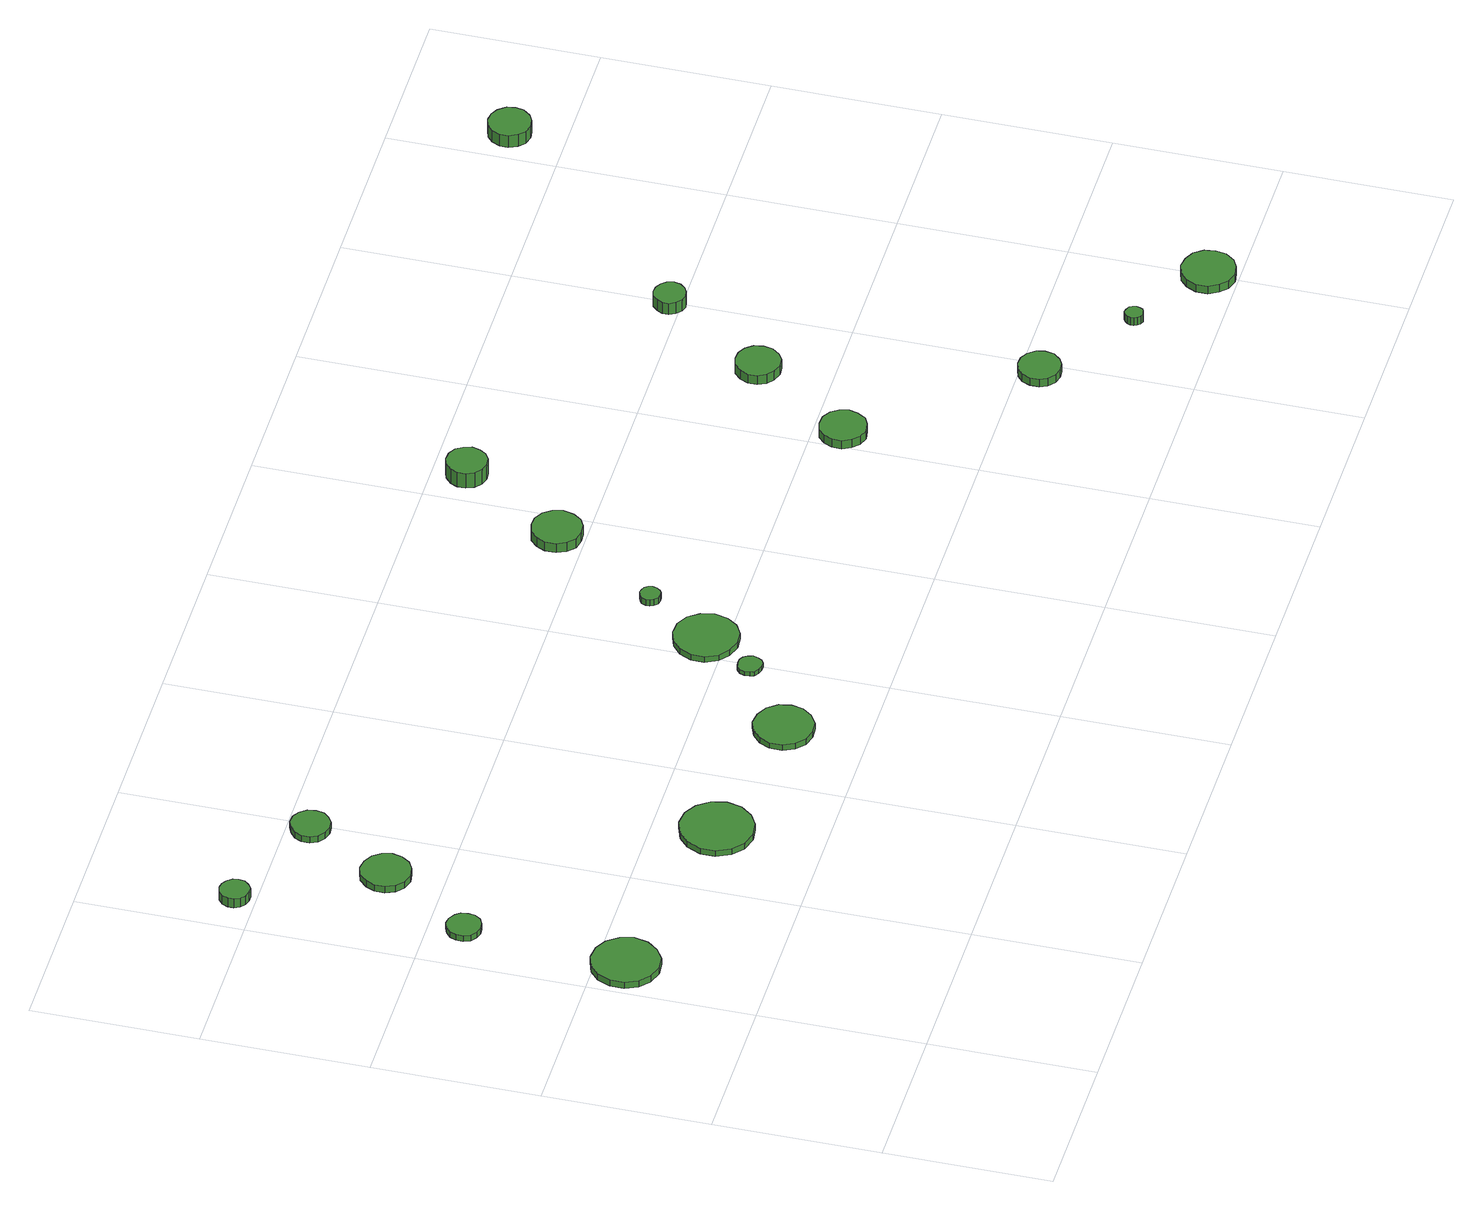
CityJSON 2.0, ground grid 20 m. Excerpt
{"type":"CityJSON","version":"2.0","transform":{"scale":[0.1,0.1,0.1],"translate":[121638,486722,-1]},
"CityObjects":{
"tree1":{"type":"SolitaryVegetationObject","attributes":{"function":"something"},"geometry":[{"type":"MultiSurface","lod":"1","boundaries":[[[0,1,2,3,4,5,6,7,8,9,10,11,12,13,14]],[[15,16,17,18,19,20,21,22,23,24,25,26,27,28,29]],[[0,29,28,1]],[[1,28,27,2]],[[2,27,26,3]],[[3,26,25,4]],[[4,25,24,5]],[[5,24,23,6]],[[6,23,22,7]],[[7,22,21,8]],[[8,21,20,9]],[[9,20,19,10]],[[10,19,18,11]],[[11,18,17,12]],[[12,17,16,13]],[[13,16,15,14]],[[14,15,29,0]]]}]},
"tree2":{"type":"SolitaryVegetationObject","attributes":{"function":"something"},"geometry":[{"type":"MultiSurface","lod":"1","boundaries":[[[30,31,32,33,34,35,36,37,38,39,40,41,42,43,44]],[[45,46,47,48,49,50,51,52,53,54,55,56,57,58,59]],[[30,59,58,31]],[[31,58,57,32]],[[32,57,56,33]],[[33,56,55,34]],[[34,55,54,35]],[[35,54,53,36]],[[36,53,52,37]],[[37,52,51,38]],[[38,51,50,39]],[[39,50,49,40]],[[40,49,48,41]],[[41,48,47,42]],[[42,47,46,43]],[[43,46,45,44]],[[44,45,59,30]]]}]},
"tree3":{"type":"SolitaryVegetationObject","attributes":{"function":"something"},"geometry":[{"type":"MultiSurface","lod":"1","boundaries":[[[60,61,62,63,64,65,66,67,68,69,70,71,72,73,74]],[[75,76,77,78,79,80,81,82,83,84,85,86,87,88,89]],[[60,89,88,61]],[[61,88,87,62]],[[62,87,86,63]],[[63,86,85,64]],[[64,85,84,65]],[[65,84,83,66]],[[66,83,82,67]],[[67,82,81,68]],[[68,81,80,69]],[[69,80,79,70]],[[70,79,78,71]],[[71,78,77,72]],[[72,77,76,73]],[[73,76,75,74]],[[74,75,89,60]]]}]},
"tree4":{"type":"SolitaryVegetationObject","attributes":{"function":"something"},"geometry":[{"type":"MultiSurface","lod":"1","boundaries":[[[90,91,92,93,94,95,96,97,98,99,100,101,102,103,104]],[[105,106,107,108,109,110,111,112,113,114,115,116,117,118,119]],[[90,119,118,91]],[[91,118,117,92]],[[92,117,116,93]],[[93,116,115,94]],[[94,115,114,95]],[[95,114,113,96]],[[96,113,112,97]],[[97,112,111,98]],[[98,111,110,99]],[[99,110,109,100]],[[100,109,108,101]],[[101,108,107,102]],[[102,107,106,103]],[[103,106,105,104]],[[104,105,119,90]]]}]},
"tree5":{"type":"SolitaryVegetationObject","attributes":{"function":"something"},"geometry":[{"type":"MultiSurface","lod":"1","boundaries":[[[120,121,122,123,124,125,126,127,128,129,130,131,132,133,134]],[[135,136,137,138,139,140,141,142,143,144,145,146,147,148,149]],[[120,149,148,121]],[[121,148,147,122]],[[122,147,146,123]],[[123,146,145,124]],[[124,145,144,125]],[[125,144,143,126]],[[126,143,142,127]],[[127,142,141,128]],[[128,141,140,129]],[[129,140,139,130]],[[130,139,138,131]],[[131,138,137,132]],[[132,137,136,133]],[[133,136,135,134]],[[134,135,149,120]]]}]},
"tree6":{"type":"SolitaryVegetationObject","attributes":{"function":"something"},"geometry":[{"type":"MultiSurface","lod":"1","boundaries":[[[150,151,152,153,154,155,156,157,158,159,160,161,162,163,164]],[[165,166,167,168,169,170,171,172,173,174,175,176,177,178,179]],[[150,179,178,151]],[[151,178,177,152]],[[152,177,176,153]],[[153,176,175,154]],[[154,175,174,155]],[[155,174,173,156]],[[156,173,172,157]],[[157,172,171,158]],[[158,171,170,159]],[[159,170,169,160]],[[160,169,168,161]],[[161,168,167,162]],[[162,167,166,163]],[[163,166,165,164]],[[164,165,179,150]]]}]},
"tree7":{"type":"SolitaryVegetationObject","attributes":{"function":"something"},"geometry":[{"type":"MultiSurface","lod":"1","boundaries":[[[180,181,182,183,184,185,186,187,188,189,190,191,192,193,194]],[[195,196,197,198,199,200,201,202,203,204,205,206,207,208,209]],[[180,209,208,181]],[[181,208,207,182]],[[182,207,206,183]],[[183,206,205,184]],[[184,205,204,185]],[[185,204,203,186]],[[186,203,202,187]],[[187,202,201,188]],[[188,201,200,189]],[[189,200,199,190]],[[190,199,198,191]],[[191,198,197,192]],[[192,197,196,193]],[[193,196,195,194]],[[194,195,209,180]]]}]},
"tree8":{"type":"SolitaryVegetationObject","attributes":{"function":"something"},"geometry":[{"type":"MultiSurface","lod":"1","boundaries":[[[210,211,212,213,214,215,216,217,218,219,220,221,222,223,224]],[[225,226,227,228,229,230,231,232,233,234,235,236,237,238,239]],[[210,239,238,211]],[[211,238,237,212]],[[212,237,236,213]],[[213,236,235,214]],[[214,235,234,215]],[[215,234,233,216]],[[216,233,232,217]],[[217,232,231,218]],[[218,231,230,219]],[[219,230,229,220]],[[220,229,228,221]],[[221,228,227,222]],[[222,227,226,223]],[[223,226,225,224]],[[224,225,239,210]]]}]},
"tree9":{"type":"SolitaryVegetationObject","attributes":{"function":"something"},"geometry":[{"type":"MultiSurface","lod":"1","boundaries":[[[240,241,242,243,244,245,246,247,248,249,250,251,252,253,254]],[[255,256,257,258,259,260,261,262,263,264,265,266,267,268,269]],[[240,269,268,241]],[[241,268,267,242]],[[242,267,266,243]],[[243,266,265,244]],[[244,265,264,245]],[[245,264,263,246]],[[246,263,262,247]],[[247,262,261,248]],[[248,261,260,249]],[[249,260,259,250]],[[250,259,258,251]],[[251,258,257,252]],[[252,257,256,253]],[[253,256,255,254]],[[254,255,269,240]]]}]},
"tree10":{"type":"SolitaryVegetationObject","attributes":{"function":"something"},"geometry":[{"type":"MultiSurface","lod":"1","boundaries":[[[270,271,272,273,274,275,276,277,278,279,280,281,282,283,284]],[[285,286,287,288,289,290,291,292,293,294,295,296,297,298,299]],[[270,299,298,271]],[[271,298,297,272]],[[272,297,296,273]],[[273,296,295,274]],[[274,295,294,275]],[[275,294,293,276]],[[276,293,292,277]],[[277,292,291,278]],[[278,291,290,279]],[[279,290,289,280]],[[280,289,288,281]],[[281,288,287,282]],[[282,287,286,283]],[[283,286,285,284]],[[284,285,299,270]]]}]},
"tree11":{"type":"SolitaryVegetationObject","attributes":{"function":"something"},"geometry":[{"type":"MultiSurface","lod":"1","boundaries":[[[300,301,302,303,304,305,306,307,308,309,310,311,312,313,314]],[[315,316,317,318,319,320,321,322,323,324,325,326,327,328,329]],[[300,329,328,301]],[[301,328,327,302]],[[302,327,326,303]],[[303,326,325,304]],[[304,325,324,305]],[[305,324,323,306]],[[306,323,322,307]],[[307,322,321,308]],[[308,321,320,309]],[[309,320,319,310]],[[310,319,318,311]],[[311,318,317,312]],[[312,317,316,313]],[[313,316,315,314]],[[314,315,329,300]]]}]},
"tree12":{"type":"SolitaryVegetationObject","attributes":{"function":"something"},"geometry":[{"type":"MultiSurface","lod":"1","boundaries":[[[330,331,332,333,334,335,336,337,338,339,340,341,342,343,344]],[[345,346,347,348,349,350,351,352,353,354,355,356,357,358,359]],[[330,359,358,331]],[[331,358,357,332]],[[332,357,356,333]],[[333,356,355,334]],[[334,355,354,335]],[[335,354,353,336]],[[336,353,352,337]],[[337,352,351,338]],[[338,351,350,339]],[[339,350,349,340]],[[340,349,348,341]],[[341,348,347,342]],[[342,347,346,343]],[[343,346,345,344]],[[344,345,359,330]]]}]},
"tree13":{"type":"SolitaryVegetationObject","attributes":{"function":"something"},"geometry":[{"type":"MultiSurface","lod":"1","boundaries":[[[360,361,362,363,364,365,366,367,368,369,370,371,372,373,374]],[[375,376,377,378,379,380,381,382,383,384,385,386,387,388,389]],[[360,389,388,361]],[[361,388,387,362]],[[362,387,386,363]],[[363,386,385,364]],[[364,385,384,365]],[[365,384,383,366]],[[366,383,382,367]],[[367,382,381,368]],[[368,381,380,369]],[[369,380,379,370]],[[370,379,378,371]],[[371,378,377,372]],[[372,377,376,373]],[[373,376,375,374]],[[374,375,389,360]]]}]},
"tree14":{"type":"SolitaryVegetationObject","attributes":{"function":"something"},"geometry":[{"type":"MultiSurface","lod":"1","boundaries":[[[390,391,392,393,394,395,396,397,398,399,400,401,402,403,404]],[[405,406,407,408,409,410,411,412,413,414,415,416,417,418,419]],[[390,419,418,391]],[[391,418,417,392]],[[392,417,416,393]],[[393,416,415,394]],[[394,415,414,395]],[[395,414,413,396]],[[396,413,412,397]],[[397,412,411,398]],[[398,411,410,399]],[[399,410,409,400]],[[400,409,408,401]],[[401,408,407,402]],[[402,407,406,403]],[[403,406,405,404]],[[404,405,419,390]]]}]},
"tree15":{"type":"SolitaryVegetationObject","attributes":{"function":"something"},"geometry":[{"type":"MultiSurface","lod":"1","boundaries":[[[420,421,422,423,424,425,426,427,428,429,430,431,432,433,434]],[[435,436,437,438,439,440,441,442,443,444,445,446,447,448,449]],[[420,449,448,421]],[[421,448,447,422]],[[422,447,446,423]],[[423,446,445,424]],[[424,445,444,425]],[[425,444,443,426]],[[426,443,442,427]],[[427,442,441,428]],[[428,441,440,429]],[[429,440,439,430]],[[430,439,438,431]],[[431,438,437,432]],[[432,437,436,433]],[[433,436,435,434]],[[434,435,449,420]]]}]},
"tree16":{"type":"SolitaryVegetationObject","attributes":{"function":"something"},"geometry":[{"type":"MultiSurface","lod":"1","boundaries":[[[450,451,452,453,454,455,456,457,458,459,460,461,462,463,464]],[[465,466,467,468,469,470,471,472,473,474,475,476,477,478,479]],[[450,479,478,451]],[[451,478,477,452]],[[452,477,476,453]],[[453,476,475,454]],[[454,475,474,455]],[[455,474,473,456]],[[456,473,472,457]],[[457,472,471,458]],[[458,471,470,459]],[[459,470,469,460]],[[460,469,468,461]],[[461,468,467,462]],[[462,467,466,463]],[[463,466,465,464]],[[464,465,479,450]]]}]},
"tree17":{"type":"SolitaryVegetationObject","attributes":{"function":"something"},"geometry":[{"type":"MultiSurface","lod":"1","boundaries":[[[480,481,482,483,484,485,486,487,488,489,490,491,492,493,494]],[[495,496,497,498,499,500,501,502,503,504,505,506,507,508,509]],[[480,509,508,481]],[[481,508,507,482]],[[482,507,506,483]],[[483,506,505,484]],[[484,505,504,485]],[[485,504,503,486]],[[486,503,502,487]],[[487,502,501,488]],[[488,501,500,489]],[[489,500,499,490]],[[490,499,498,491]],[[491,498,497,492]],[[492,497,496,493]],[[493,496,495,494]],[[494,495,509,480]]]}]},
"tree18":{"type":"SolitaryVegetationObject","attributes":{"function":"something"},"geometry":[{"type":"MultiSurface","lod":"1","boundaries":[[[510,511,512,513,514,515,516,517,518,519,520,521,522,523,524]],[[525,526,527,528,529,530,531,532,533,534,535,536,537,538,539]],[[510,539,538,511]],[[511,538,537,512]],[[512,537,536,513]],[[513,536,535,514]],[[514,535,534,515]],[[515,534,533,516]],[[516,533,532,517]],[[517,532,531,518]],[[518,531,530,519]],[[519,530,529,520]],[[520,529,528,521]],[[521,528,527,522]],[[522,527,526,523]],[[523,526,525,524]],[[524,525,539,510]]]}]},
"tree19":{"type":"SolitaryVegetationObject","attributes":{"function":"something"}},
"tree20":{"type":"SolitaryVegetationObject","attributes":{"function":"something"}},
"tree21":{"type":"SolitaryVegetationObject","attributes":{"function":"something"},"geometry":[{"type":"MultiSurface","lod":"1","boundaries":[[[540,541,542,543,544,545,546,547,548,549,550,551,552,553,554]],[[555,556,557,558,559,560,561,562,563,564,565,566,567,568,569]],[[540,569,568,541]],[[541,568,567,542]],[[542,567,566,543]],[[543,566,565,544]],[[544,565,564,545]],[[545,564,563,546]],[[546,563,562,547]],[[547,562,561,548]],[[548,561,560,549]],[[549,560,559,550]],[[550,559,558,551]],[[551,558,557,552]],[[552,557,556,553]],[[553,556,555,554]],[[554,555,569,540]]]}]}
},
"vertices":[
[89,366,16],[85,382,16],[75,396,16],[61,404,16],[44,406,16],[28,401,16],[16,390,16],[9,374,16],[9,357,16],[16,342,16],[28,331,16],[44,325,16],[61,327,16],[75,336,16],[85,349,16],[85,349,7],[75,336,7],[61,327,7],[44,325,7],[28,331,7],[16,342,7],[9,357,7],[9,374,7],[16,390,7],[28,401,7],[44,406,7],[61,404,7],[75,396,7],[85,382,7],[89,366,7],
[84,559,15],[83,568,15],[78,574,15],[70,579,15],[62,580,15],[54,577,15],[47,571,15],[44,564,15],[44,555,15],[47,547,15],[54,542,15],[62,539,15],[70,540,15],[78,544,15],[83,551,15],[83,551,7],[78,544,7],[70,540,7],[62,539,7],[54,542,7],[47,547,7],[44,555,7],[44,564,7],[47,571,7],[54,577,7],[62,580,7],[70,579,7],[78,574,7],[83,568,7],[84,559,7],
[71,825,20],[70,832,20],[65,838,20],[59,842,20],[52,843,20],[45,841,20],[39,836,20],[36,829,20],[36,822,20],[39,815,20],[45,810,20],[52,808,20],[59,808,20],[65,812,20],[70,818,20],[70,818,7],[65,812,7],[59,808,7],[52,808,7],[45,810,7],[39,815,7],[36,822,7],[36,829,7],[39,836,7],[45,841,7],[52,843,7],[59,842,7],[65,838,7],[70,832,7],[71,825,7],
[164,669,16],[161,681,16],[154,691,16],[143,697,16],[131,699,16],[119,695,16],[110,686,16],[105,675,16],[105,663,16],[110,651,16],[119,643,16],[131,639,16],[143,641,16],[154,647,16],[161,657,16],[161,657,7],[154,647,7],[143,641,7],[131,639,7],[119,643,7],[110,651,7],[105,663,7],[105,675,7],[110,686,7],[119,695,7],[131,699,7],[143,697,7],[154,691,7],[161,681,7],[164,669,7],
[348,325,16],[344,343,16],[333,358,16],[318,367,16],[300,369,16],[282,363,16],[269,351,16],[261,334,16],[261,316,16],[269,299,16],[282,287,16],[300,282,16],[318,284,16],[333,293,16],[344,307,16],[344,307,8],[333,293,8],[318,284,8],[300,282,8],[282,287,8],[269,299,8],[261,316,8],[261,334,8],[269,351,8],[282,363,8],[300,369,8],[318,367,8],[333,358,8],[344,343,8],[348,325,8],
[215,772,17],[213,782,17],[207,790,17],[199,795,17],[189,796,17],[180,792,17],[172,786,17],[168,777,17],[168,767,17],[172,758,17],[180,752,17],[189,749,17],[199,750,17],[207,755,17],[213,762,17],[213,762,8],[207,755,8],[199,750,8],[189,749,8],[180,752,8],[172,758,8],[168,767,8],[168,777,8],[172,786,8],[180,792,8],[189,796,8],[199,795,8],[207,790,8],[213,782,8],[215,772,8],
[532,297,17],[529,312,17],[520,324,17],[507,331,17],[492,333,17],[478,328,17],[467,318,17],[461,305,17],[461,290,17],[467,276,17],[478,266,17],[492,262,17],[507,263,17],[520,271,17],[529,283,17],[529,283,9],[520,271,9],[507,263,9],[492,262,9],[478,266,9],[467,276,9],[461,290,9],[461,305,9],[467,318,9],[478,328,9],[492,333,9],[507,331,9],[520,324,9],[529,312,9],[532,297,9],
[608,362,15],[606,368,15],[603,373,15],[598,376,15],[592,376,15],[586,375,15],[581,371,15],[579,365,15],[579,359,15],[581,354,15],[586,350,15],[592,348,15],[598,348,15],[603,351,15],[606,356,15],[606,356,9],[603,351,9],[598,348,9],[592,348,9],[586,350,9],[581,354,9],[579,359,9],[579,365,9],[581,371,9],[586,375,9],[592,376,9],[598,376,9],[603,373,9],[606,368,9],[608,362,9],
[668,423,16],[664,439,16],[655,452,16],[641,460,16],[625,461,16],[610,456,16],[598,446,16],[591,431,16],[591,415,16],[598,400,16],[610,390,16],[625,385,16],[641,386,16],[655,394,16],[664,407,16],[664,407,8],[655,394,8],[641,386,8],[625,385,8],[610,390,8],[598,400,8],[591,415,8],[591,431,8],[598,446,8],[610,456,8],[625,461,8],[641,460,8],[655,452,8],[664,439,8],[668,423,8],
[696,503,17],[695,508,17],[692,512,17],[688,514,17],[683,515,17],[678,513,17],[674,510,17],[672,505,17],[672,500,17],[674,496,17],[678,492,17],[683,491,17],[688,491,17],[692,494,17],[695,498,17],[695,498,8],[692,494,8],[688,491,8],[683,491,8],[678,492,8],[674,496,8],[672,500,8],[672,505,8],[674,510,8],[678,513,8],[683,515,8],[688,514,8],[692,512,8],[695,508,8],[696,503,8],
[796,634,21],[793,646,21],[786,656,21],[775,662,21],[763,663,21],[751,660,21],[742,651,21],[737,640,21],[737,627,21],[742,616,21],[751,607,21],[763,604,21],[775,605,21],[786,611,21],[793,621,21],[793,621,8],[786,611,8],[775,605,8],[763,604,8],[751,607,8],[742,616,8],[737,627,8],[737,640,8],[742,651,8],[751,660,8],[763,663,8],[775,662,8],[786,656,8],[793,646,8],[796,634,8],
[871,760,28],[868,770,28],[863,778,28],[854,783,28],[844,784,28],[835,781,28],[827,774,28],[823,765,28],[823,755,28],[827,746,28],[835,739,28],[844,736,28],[854,737,28],[863,742,28],[868,750,28],[868,750,7],[863,742,7],[854,737,7],[844,736,7],[835,739,7],[827,746,7],[823,755,7],[823,765,7],[827,774,7],[835,781,7],[844,784,7],[854,783,7],[863,778,7],[868,770,7],[871,760,7],
[1053,366,19],[1050,377,19],[1044,386,19],[1034,392,19],[1022,393,19],[1011,390,19],[1003,382,19],[998,372,19],[998,360,19],[1003,350,19],[1011,342,19],[1022,338,19],[1034,340,19],[1044,345,19],[1050,355,19],[1050,355,7],[1044,345,7],[1034,340,7],[1022,338,7],[1011,342,7],[1003,350,7],[998,360,7],[998,372,7],[1003,382,7],[1011,390,7],[1022,393,7],[1034,392,7],[1044,386,7],[1050,377,7],[1053,366,7],
[1210,177,19],[1208,187,19],[1201,196,19],[1192,201,19],[1182,202,19],[1172,199,19],[1164,192,19],[1160,182,19],[1160,171,19],[1164,162,19],[1172,155,19],[1182,152,19],[1192,153,19],[1201,158,19],[1208,166,19],[1208,166,8],[1201,158,8],[1192,153,8],[1182,152,8],[1172,155,8],[1164,162,8],[1160,171,8],[1160,182,8],[1164,192,8],[1172,199,8],[1182,202,8],[1192,201,8],[1201,196,8],[1208,187,8],[1210,177,8],
[1137,488,20],[1135,499,20],[1128,508,20],[1119,513,20],[1108,514,20],[1097,511,20],[1089,503,20],[1084,493,20],[1084,482,20],[1089,472,20],[1097,465,20],[1108,461,20],[1119,462,20],[1128,468,20],[1135,477,20],[1135,477,7],[1128,468,7],[1119,462,7],[1108,461,7],[1097,465,7],[1089,472,7],[1084,482,7],[1084,493,7],[1089,503,7],[1097,511,7],[1108,514,7],[1119,513,7],[1128,508,7],[1135,499,7],[1137,488,7],
[1313,97,19],[1312,101,19],[1310,105,19],[1306,107,19],[1301,108,19],[1297,106,19],[1294,103,19],[1292,99,19],[1292,95,19],[1294,91,19],[1297,88,19],[1301,86,19],[1306,87,19],[1310,89,19],[1312,93,19],[1312,93,8],[1310,89,8],[1306,87,8],[1301,86,8],[1297,88,8],[1294,91,8],[1292,95,8],[1292,99,8],[1294,103,8],[1297,106,8],[1301,108,8],[1306,107,8],[1310,105,8],[1312,101,8],[1313,97,8],
[1218,614,23],[1216,622,23],[1211,628,23],[1204,632,23],[1196,633,23],[1189,631,23],[1183,625,23],[1179,618,23],[1179,610,23],[1183,603,23],[1189,597,23],[1196,595,23],[1204,596,23],[1211,600,23],[1216,606,23],[1216,606,7],[1211,600,7],[1204,596,7],[1196,595,7],[1189,597,7],[1183,603,7],[1179,610,7],[1179,618,7],[1183,625,7],[1189,631,7],[1196,633,7],[1204,632,7],[1211,628,7],[1216,622,7],[1218,614,7],
[1431,35,19],[1429,48,19],[1421,59,19],[1409,65,19],[1396,67,19],[1383,63,19],[1374,54,19],[1368,42,19],[1368,28,19],[1374,16,19],[1383,7,19],[1396,3,19],[1409,5,19],[1421,11,19],[1429,22,19],[1429,22,8],[1421,11,8],[1409,5,8],[1396,3,8],[1383,7,8],[1374,16,8],[1368,28,8],[1368,42,8],[1374,54,8],[1383,63,8],[1396,67,8],[1409,65,8],[1421,59,8],[1429,48,8],[1431,35,8],
[1471,866,24],[1469,876,24],[1462,885,24],[1453,890,24],[1443,891,24],[1432,888,24],[1425,881,24],[1420,871,24],[1420,861,24],[1425,851,24],[1432,844,24],[1443,841,24],[1453,842,24],[1462,847,24],[1469,856,24],[1469,856,7],[1462,847,7],[1453,842,7],[1443,841,7],[1432,844,7],[1425,851,7],[1420,861,7],[1420,871,7],[1425,881,7],[1432,888,7],[1443,891,7],[1453,890,7],[1462,885,7],[1469,876,7],[1471,866,7]
]}
